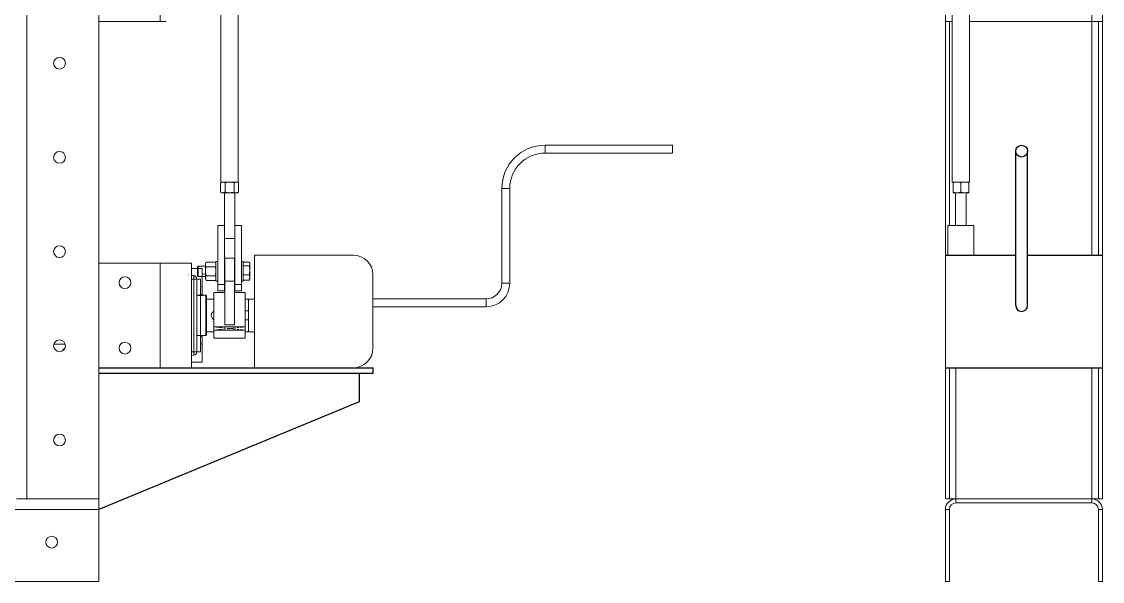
# Model space of a CAD drawing. Header units: millimetres. Extents: x 953 to 17674, y 376 to 6295.
# Drawn here: x 3276 to 4928, y 4003 to 4858 of the extents above; entities that cross this region are included whole.
import ezdxf

# ---------------------------------------------------------------- set-up
doc = ezdxf.new("R2010")
doc.units = ezdxf.units.MM
doc.linetypes.add('CENTERX2', pattern=[20.32, 12.7, -2.54, 2.54, -2.54])

msp = doc.modelspace()

# ---------------------------------------------------------------- linework, layer by layer
at = {"linetype": 'Continuous', "lineweight": 20}
for p, q in [((3283.8446, 4128.92175), (3283.8446, 5748.92172)), ((3393.84461, 4128.92175), (3393.84461, 5748.92172)), ((3580.4447, 5436.52169), (3580.4447, 4613.27429)), ((3607.14448, 4613.27429), (3607.14448, 5432.42169)), ((4698.62283, 5329.96912), (4698.62283, 4613.27429)), ((4725.32279, 4613.27429), (4725.32279, 5263.56913)), ((3393.84461, 5018.42177), (3393.84461, 4858.42175)), ((3487.84459, 4858.42175), (3487.84459, 5018.42177)), ((4688.30509, 4858.42175), (4688.30509, 5018.42177)), ((4912.30509, 4858.42175), (4912.30509, 5018.42177)), ((4928.30509, 4858.42175), (4928.30509, 5018.42177)), ((3393.84461, 4858.42175), (3487.84459, 4858.42175)), ((3497.0014, 4858.42175), (3487.84459, 4858.42175)), ((4698.62283, 4858.42175), (4688.30509, 4858.42175)), ((4688.30509, 4489.42174), (4688.30509, 4858.42175)), ((4694.30507, 4546.8743), (4694.30507, 4858.42175)), ((4912.30509, 4858.42175), (4725.32279, 4858.42175)), ((4928.30509, 4858.42175), (4912.30509, 4858.42175)), ((4912.30509, 4858.42175), (4912.30509, 4501.49061)), ((4922.30508, 4858.42175), (4922.30508, 4501.49061)), ((4928.30509, 4858.42175), (4928.30509, 4489.42174)), ((3581.79462, 4613.27429), (3579.93806, 4612.20254)), ((3579.93806, 4612.20254), (3579.93806, 4597.94612)), ((3580.4447, 4613.27429), (3607.14448, 4613.27429)), ((3586.86626, 4612.20254), (3586.86626, 4597.94612)), ((3600.72267, 4612.20254), (3600.72267, 4597.94612)), ((3607.65088, 4612.20254), (3605.79455, 4613.27429)), ((3607.65088, 4612.20254), (3607.65088, 4597.94612)), ((4698.62283, 4613.27429), (4725.32279, 4613.27429)), ((4699.97282, 4612.20254), (4699.97282, 4597.94612)), ((4711.97284, 4612.20254), (4711.97284, 4597.94612)), ((4723.97281, 4612.20254), (4723.97281, 4597.94612)), ((3579.93806, 4597.94612), (3581.79462, 4596.87431)), ((3581.79462, 4596.87431), (3583.40228, 4596.87431)), ((3593.79447, 4596.87431), (3583.40228, 4596.87431)), ((3585.79457, 4596.87431), (3585.79457, 4546.8743)), ((3593.79447, 4596.87431), (3604.18689, 4596.87431)), ((3601.7946, 4546.8743), (3601.7946, 4596.87431)), ((3604.18689, 4596.87431), (3605.79455, 4596.87431)), ((3605.79455, 4596.87431), (3607.65088, 4597.94612)), ((4699.97282, 4596.87431), (4705.9728, 4596.87431)), ((4703.97283, 4596.87431), (4703.97283, 4546.8743)), ((4705.9728, 4596.87431), (4717.97282, 4596.87431)), ((4717.97282, 4596.87431), (4723.97281, 4596.87431)), ((4719.9728, 4546.8743), (4719.9728, 4596.87431)), ((3575.89448, 4546.8743), (3575.89448, 4456.87433)), ((3585.89447, 4546.8743), (3575.89448, 4546.8743)), ((3585.89447, 4546.8743), (3585.89447, 4456.87433)), ((3611.79459, 4546.8743), (3601.7946, 4546.8743)), ((3601.7946, 4546.8743), (3601.7946, 4456.87433)), ((3611.79459, 4546.8743), (3611.79459, 4456.87433)), ((4691.9728, 4546.8743), (4691.9728, 4501.49061)), ((4731.97282, 4546.8743), (4691.9728, 4546.8743)), ((4731.97282, 4501.49061), (4731.97282, 4546.8743)), ((3585.89447, 4526.87432), (3601.7946, 4526.87432)), ((3601.34447, 4496.87435), (3586.3446, 4496.87435)), ((3586.3446, 4496.87435), (3586.3446, 4461.70678)), ((3601.34447, 4496.87435), (3601.34447, 4461.70678)), ((3393.84461, 4489.42177), (3535.84469, 4489.42177)), ((3393.84461, 4489.42174), (3393.84461, 4329.42175)), ((3487.84459, 4489.42174), (3393.84461, 4489.42174)), ((3487.84459, 4329.42175), (3487.84459, 4489.42174)), ((3487.84459, 4489.42174), (3497.0014, 4489.42174)), ((3487.84459, 4489.42174), (3497.0014, 4489.42174)), ((3535.84469, 4489.42177), (3535.84469, 4329.42178)), ((3535.84469, 4480.92179), (3549.44456, 4480.92179)), ((3545.89618, 4484.87433), (3544.79468, 4483.77283)), ((3544.79468, 4483.77283), (3544.79468, 4483.2501)), ((3544.79468, 4483.2501), (3544.79468, 4469.97585)), ((3556.99456, 4484.87433), (3545.89618, 4484.87433)), ((3545.89618, 4484.87433), (3545.89618, 4484.26815)), ((3545.89618, 4484.26815), (3545.89618, 4468.87435)), ((3551.84472, 4480.92179), (3549.44456, 4480.92179)), ((3551.84472, 4480.92179), (3551.84472, 4453.60808)), ((3558.06649, 4490.73072), (3556.99456, 4488.87433)), ((3556.99456, 4488.87433), (3556.99456, 4487.26662)), ((3556.99456, 4476.87431), (3556.99456, 4487.26662)), ((3571.82277, 4490.73072), (3558.06649, 4490.73072)), ((3571.82277, 4483.80252), (3558.06649, 4483.80252)), ((3572.89469, 4488.87433), (3571.82277, 4490.73072)), ((3575.89448, 4491.8743), (3572.89469, 4491.8743)), ((3572.89469, 4476.87431), (3572.89469, 4491.8743)), ((3586.3446, 4484.87433), (3585.89447, 4484.87433)), ((3601.7946, 4484.87433), (3601.34447, 4484.87433)), ((3614.79461, 4491.8743), (3611.79459, 4491.8743)), ((3614.79461, 4491.8743), (3614.79461, 4490.73769)), ((3614.79461, 4490.73769), (3614.79461, 4461.87432)), ((3614.79461, 4490.61056), (3623.72267, 4490.61056)), ((3614.79461, 4485.31951), (3623.72267, 4485.31951)), ((3624.7946, 4488.87433), (3624.22645, 4489.85817)), ((3624.7946, 4487.96501), (3624.7946, 4488.87433)), ((3624.7946, 4487.96501), (3624.7946, 4478.45139)), ((3624.7946, 4467.36069), (3624.7946, 4478.45139)), ((4688.30509, 4329.42175), (4688.30509, 4489.42174)), ((4928.30509, 4329.42175), (4928.30509, 4489.42174)), ((3539.01899, 4470.40643), (3535.84469, 4470.82432)), ((3535.84469, 4464.92176), (3549.44456, 4464.92176)), ((3539.01899, 4409.42173), (3539.01899, 4470.40643)), ((3543.84458, 4409.42173), (3543.84458, 4464.90391)), ((3544.79468, 4469.97585), (3545.89618, 4468.87435)), ((3545.89618, 4468.87435), (3556.99456, 4468.87435)), ((3549.44456, 4464.92176), (3549.44456, 4353.92176)), ((3557.19984, 4472.22577), (3551.84472, 4472.93078)), ((3556.99456, 4476.87431), (3556.99456, 4466.482)), ((3556.99456, 4466.482), (3556.99456, 4464.87435)), ((3556.99456, 4464.87435), (3558.06649, 4463.0179)), ((3571.82277, 4469.9461), (3558.06649, 4469.9461)), ((3571.82277, 4463.0179), (3558.06649, 4463.0179)), ((3571.82277, 4463.0179), (3572.89469, 4464.87435)), ((3572.89469, 4461.87432), (3572.89469, 4476.87431)), ((3572.89469, 4461.87432), (3575.89448, 4461.87432)), ((3585.89447, 4468.87435), (3586.3446, 4468.87435)), ((3601.34447, 4461.70678), (3586.3446, 4461.70678)), ((3586.3446, 4461.70678), (3586.3446, 4395.18746)), ((3601.34447, 4468.87435), (3601.7946, 4468.87435)), ((3601.34447, 4461.70678), (3601.34447, 4395.18746)), ((3611.79459, 4461.87432), (3614.79461, 4461.87432)), ((3614.79461, 4471.58327), (3623.72267, 4471.58327)), ((3614.79461, 4463.13812), (3623.72267, 4463.13812)), ((3623.72267, 4463.13812), (3624.10557, 4463.90601)), ((3624.22645, 4463.89045), (3624.7946, 4464.87435)), ((3624.7946, 4467.36069), (3624.7946, 4464.87435)), ((3551.84472, 4453.60808), (3549.44456, 4453.60808)), ((3551.84472, 4453.60808), (3551.84472, 4441.56723)), ((3575.89448, 4456.87433), (3585.89447, 4456.87433)), ((3575.89448, 4446.87434), (3575.89448, 4456.87433)), ((3585.89447, 4446.87434), (3575.89448, 4446.87434)), ((3585.89447, 4456.87433), (3585.89447, 4446.87434)), ((3601.7946, 4456.87433), (3611.79459, 4456.87433)), ((3601.7946, 4446.87434), (3601.7946, 4456.87433)), ((3611.79459, 4446.87434), (3601.7946, 4446.87434)), ((3611.79459, 4456.87433), (3611.79459, 4446.87434)), ((3545.12108, 4440.32173), (3544.95991, 4440.16038)), ((3553.76804, 4440.32173), (3545.12108, 4440.32173)), ((3549.44456, 4441.79805), (3551.84472, 4441.56723)), ((3553.9316, 4440.15818), (3553.76804, 4440.32173)), ((3557.34456, 4440.32173), (3555.11582, 4440.32173)), ((3558.44462, 4439.22173), (3557.34456, 4440.32173)), ((3557.34456, 4409.42173), (3557.34456, 4440.32173)), ((3558.44462, 4409.42173), (3558.44462, 4439.22173)), ((3569.84461, 4434.42174), (3558.44462, 4434.42174)), ((3586.3446, 4444.42173), (3569.84461, 4444.42173)), ((3569.84461, 4444.42173), (3569.84461, 4374.42174)), ((3617.84446, 4444.42173), (3601.34447, 4444.42173)), ((3617.84446, 4444.42173), (3617.84446, 4374.42174)), ((3631.8183, 4434.42174), (3617.84446, 4434.42174)), ((3622.84458, 4434.42174), (3622.84458, 4416.42173)), ((3622.84458, 4416.42173), (3617.84446, 4416.42173)), ((3622.84458, 4416.42173), (3622.84458, 4402.42173)), ((3539.01899, 4348.43706), (3539.01899, 4409.42173)), ((3543.84458, 4353.93959), (3543.84458, 4409.42173)), ((3557.34456, 4378.52173), (3557.34456, 4409.42173)), ((3558.44462, 4379.62174), (3558.44462, 4409.42173)), ((3617.84446, 4402.42173), (3622.84458, 4402.42173)), ((3622.84458, 4402.42173), (3622.84458, 4384.42173)), ((3557.34456, 4378.52173), (3558.44462, 4379.62174)), ((3558.44462, 4384.42173), (3569.84461, 4384.42173)), ((3569.84458, 4386.88911), (3569.84458, 4391.80402)), ((3569.84458, 4391.80402), (3617.84458, 4391.80402)), ((3569.84458, 4386.88911), (3617.84458, 4386.88911)), ((3601.34447, 4395.18746), (3586.3446, 4395.18746)), ((3617.84446, 4384.42173), (3631.8183, 4384.42173)), ((3617.84458, 4386.88911), (3617.84458, 4391.80402)), ((3325.19878, 4365.42174), (3342.49045, 4365.42174)), ((3543.84458, 4378.52173), (3557.34456, 4378.52173)), ((3551.84472, 4377.27632), (3549.44456, 4377.04547)), ((3551.84472, 4365.23547), (3549.44456, 4365.23547)), ((3551.84472, 4377.27632), (3551.84472, 4365.23547)), ((3551.84472, 4365.23547), (3551.84472, 4337.92176)), ((3569.84461, 4374.42174), (3617.84446, 4374.42174)), ((3339.8086, 4357.70475), (3338.84455, 4356.74077)), ((3338.84455, 4356.74077), (3338.84455, 4355.43843)), ((3341.17831, 4357.70475), (3339.8086, 4357.70475)), ((3339.8086, 4357.70475), (3339.8086, 4356.1815)), ((3549.44456, 4353.92176), (3535.84469, 4353.92176)), ((3535.84469, 4348.01916), (3539.01899, 4348.43706)), ((3549.44456, 4337.92176), (3535.84469, 4337.92176)), ((3549.44456, 4337.92176), (3551.84472, 4337.92176)), ((3393.84461, 4329.42175), (3487.84459, 4329.42175)), ((3497.0014, 4329.42178), (3487.84459, 4329.42178)), ((3535.84469, 4329.42178), (3487.84459, 4329.42178)), ((3497.0014, 4329.42175), (3487.84459, 4329.42175)), ((4704.30512, 4329.42175), (4688.30509, 4329.42175)), ((4688.30509, 4128.92175), (4688.30509, 4329.42175)), ((4694.30507, 4128.92175), (4694.30507, 4329.42175)), ((4912.30509, 4329.42175), (4704.30512, 4329.42175)), ((4704.30512, 4128.92175), (4704.30512, 4329.42175)), ((4928.30509, 4329.42175), (4912.30509, 4329.42175)), ((4912.30509, 4329.42175), (4912.30509, 4128.92175)), ((4922.30508, 4329.42175), (4922.30508, 4128.92175)), ((4928.30509, 4329.42175), (4928.30509, 4128.92175)), ((3283.8446, 4128.92175), (3267.84457, 4128.92175)), ((3283.8446, 4128.92175), (3393.84461, 4128.92175)), ((3393.84461, 4128.92175), (3393.84461, 4112.92175)), ((4688.30509, 4128.92175), (4694.30507, 4128.92175)), ((4694.30507, 4128.92175), (4704.30512, 4128.92175)), ((4704.30512, 4122.92175), (4704.30512, 4128.92175)), ((4912.30509, 4128.92175), (4704.30512, 4128.92175)), ((4912.30509, 4122.92175), (4704.30512, 4122.92175)), ((4912.30509, 4122.92175), (4912.30509, 4128.92175)), ((4912.30509, 4128.92175), (4922.30508, 4128.92175)), ((4928.30509, 4128.92175), (4922.30508, 4128.92175)), ((1521.84466, 4112.92175), (3393.84461, 4112.92175)), ((3393.84461, 4002.92175), (3393.84461, 4112.92175)), ((4688.30509, 4002.92175), (4688.30509, 4112.92175)), ((4694.30507, 4112.92175), (4688.30509, 4112.92175)), ((4694.30507, 4002.92175), (4694.30507, 4112.92175)), ((4922.30508, 4112.92175), (4922.30508, 4002.92175)), ((4922.30508, 4112.92175), (4928.30509, 4112.92175)), ((4928.30509, 4112.92175), (4928.30509, 4002.92175)), ((1521.84466, 4002.92175), (3393.84461, 4002.92175)), ((4688.30509, 4002.92175), (4694.30507, 4002.92175)), ((4928.30509, 4002.92175), (4922.30508, 4002.92175))]:
    msp.add_line(p, q, dxfattribs=at)
at = {"color": 0, "linetype": 'Continuous', "lineweight": 0, "extrusion": (2e-16, 1, -2e-16)}
for p, q in [((4076.19889, 4669.50093), (4076.19889, 4657.50093)), ((4270.986, 4669.50093), (4076.19889, 4669.50093)), ((4270.986, 4657.50093), (4270.986, 4669.50093)), ((4270.986, 4657.50093), (4076.19889, 4657.50093)), ((4010.19889, 4603.50093), (4022.19889, 4603.50093)), ((4010.19889, 4603.50093), (4010.19889, 4458.62943)), ((4022.19889, 4603.50093), (4022.19889, 4458.62943)), ((3631.8183, 4501.49061), (3631.8183, 4329.42178)), ((3783.04922, 4501.49061), (3631.8183, 4501.49061)), ((3813.04922, 4359.42178), (3813.04922, 4471.49061)), ((4010.19889, 4458.62943), (4022.19889, 4458.62943)), ((3986.19889, 4434.62943), (3813.04922, 4434.62943)), ((3986.19889, 4434.62943), (3986.19889, 4422.62943)), ((3986.19889, 4422.62943), (3813.04922, 4422.62943)), ((3631.8183, 4329.42178), (3783.04922, 4329.42178))]:
    msp.add_line(p, q, dxfattribs=at)
for p, q in [((4795.73705, 4424.49113), (4795.73705, 4660.46599)), ((4813.80692, 4424.49113), (4813.80692, 4660.46599)), ((4688.30509, 4501.49061), (4795.73705, 4501.49061)), ((4813.80692, 4501.49061), (4928.30509, 4501.49061)), ((3393.84461, 4329.42175), (3813.26576, 4329.42175)), ((3393.84461, 4321.0342), (3813.26576, 4321.0342)), ((3791.7305, 4321.0342), (3791.7305, 4277.45679)), ((3813.26576, 4321.0342), (3813.26576, 4329.42175)), ((4688.30509, 4329.42175), (4928.30509, 4329.42175)), ((3791.7305, 4277.45679), (3393.84461, 4112.92175))]:
    msp.add_line(p, q)
at = {"linetype": 'CENTERX2', "lineweight": 20}
for p, q in [((3569.84458, 4386.88911), (3617.84458, 4391.80402)), ((3569.84458, 4391.80402), (3617.84458, 4386.88911))]:
    msp.add_line(p, q, dxfattribs=at)
at = {"linetype": 'Continuous', "lineweight": 20}
for centre in [(3333.84459, 4794.92172), (3333.84459, 4650.92173), (3333.84459, 4506.92173), (3433.84459, 4459.42174), (3333.84459, 4362.92174), (3433.84459, 4359.42174), (3333.84459, 4218.92175), (3321.84459, 4062.92175)]:
    msp.add_circle(centre, 9, dxfattribs=at)
msp.add_circle((4804.77198, 4660.46599), 9.03494)
at = {"color": 0, "linetype": 'Continuous', "lineweight": 0, "extrusion": (2e-16, -2e-16, -1)}
for centre, radius, start, end in [((-4076.19889, 4603.50093), 66, 0, 90), ((-3986.19889, 4458.62943), 36, 180, 270)]:
    msp.add_arc(centre, radius, start, end, dxfattribs=at)
at = {"color": 0, "linetype": 'Continuous', "lineweight": 0}
for centre, radius, start, end in [((4076.19889, 4603.50093), 54, 90, 180), ((3783.04922, 4471.49061), 30, 0, 90), ((3986.19889, 4458.62943), 24, 270, 0), ((3783.04922, 4359.42178), 30, 270, 0)]:
    msp.add_arc(centre, radius, start, end, dxfattribs=at)
at = {"linetype": 'Continuous', "lineweight": 20}
for centre, radius, start, end in [((3538.29458, 4464.90389), 5.55, 0, 82.5), ((3538.29458, 4353.93959), 5.55, 277.5, 0), ((4704.3051, 4112.92175), 16, 90, 180), ((4704.3051, 4112.92175), 10, 90, 180), ((4912.30509, 4112.92175), 16, 0, 90), ((4912.30509, 4112.92175), 10, 0, 90)]:
    msp.add_arc(centre, radius, start, end, dxfattribs=at)
msp.add_arc((4804.77198, 4424.49113), 9.03494, 180, 0)
for points, knots in [([(3579.93806, 4612.20254), (3580.5007, 4612.5021), (3581.63629, 4613.1067), (3582.81006, 4613.21809), (3583.40228, 4613.27429)], [0, 0, 0, 0, 0.4954624098, 1, 1, 1, 1]), ([(3583.40228, 4613.27429), (3583.48437, 4613.27303), (3584.10603, 4613.26349), (3585.27866, 4613.02919), (3586.33384, 4612.47976), (3586.86626, 4612.20254)], [0, 0, 0, 0, 0.0700915077, 0.5307936586, 1, 1, 1, 1]), ([(3593.79447, 4613.27429), (3593.16451, 4613.25838), (3590.81943, 4613.19915), (3588.53617, 4612.62353), (3586.86626, 4612.20254)], [0, 0, 0, 0, 0.26863003178, 1, 1, 1, 1]), ([(3600.72267, 4612.20254), (3600.14105, 4612.36433), (3597.88272, 4612.99252), (3595.53646, 4613.15423), (3593.79447, 4613.27429)], [0, 0, 0, 0, 0.257546724, 1, 1, 1, 1]), ([(3600.72267, 4612.20254), (3601.28531, 4612.5021), (3602.42089, 4613.1067), (3603.59468, 4613.21809), (3604.18689, 4613.27429)], [0, 0, 0, 0, 0.4954660361, 1, 1, 1, 1]), ([(3604.18689, 4613.27429), (3604.26898, 4613.27303), (3604.89058, 4613.26349), (3606.06333, 4613.02917), (3607.11847, 4612.47976), (3607.65088, 4612.20254)], [0, 0, 0, 0, 0.070098347, 0.5307898791, 1, 1, 1, 1]), ([(4699.97282, 4612.20254), (4700.94724, 4612.5021), (4702.91393, 4613.1067), (4704.94703, 4613.21809), (4705.9728, 4613.27429)], [0, 0, 0, 0, 0.4954660361, 1, 1, 1, 1]), ([(4699.97282, 4612.20254), (4699.97282, 4612.36433), (4699.97282, 4612.99252), (4699.97282, 4613.15423), (4699.97282, 4613.27429)], [0, 0, 0, 0, 0.257546724, 1, 1, 1, 1]), ([(4705.9728, 4613.27429), (4706.11505, 4613.27303), (4707.1922, 4613.26349), (4709.22263, 4613.02917), (4711.05052, 4612.47976), (4711.97284, 4612.20254)], [0, 0, 0, 0, 0.070098347, 0.5307898791, 1, 1, 1, 1]), ([(4711.97284, 4612.20254), (4712.94725, 4612.5021), (4714.91397, 4613.10672), (4716.94704, 4613.21809), (4717.97282, 4613.27429)], [0, 0, 0, 0, 0.49545045613, 1, 1, 1, 1]), ([(4717.97282, 4613.27429), (4718.11506, 4613.27303), (4719.19217, 4613.26349), (4721.22271, 4613.02917), (4723.05052, 4612.47976), (4723.97281, 4612.20254)], [0, 0, 0, 0, 0.07009035, 0.5307848914, 1, 1, 1, 1]), ([(4723.97281, 4612.20254), (4723.97281, 4612.36433), (4723.97281, 4612.99252), (4723.97281, 4613.15423), (4723.97281, 4613.27429)], [0, 0, 0, 0, 0.257546724, 1, 1, 1, 1]), ([(3579.93806, 4597.94612), (3580.5007, 4597.64657), (3581.63629, 4597.04197), (3582.81007, 4596.93053), (3583.40228, 4596.87431)], [0, 0, 0, 0, 0.4954620612, 1, 1, 1, 1]), ([(3583.40228, 4596.87431), (3583.48437, 4596.87559), (3584.10603, 4596.8853), (3585.27867, 4597.11933), (3586.33385, 4597.66885), (3586.86626, 4597.94612)], [0, 0, 0, 0, 0.0700915245, 0.5307922944, 1, 1, 1, 1]), ([(3593.79447, 4596.87431), (3593.16451, 4596.89022), (3590.81943, 4596.94945), (3588.53617, 4597.5251), (3586.86626, 4597.94612)], [0, 0, 0, 0, 0.2686295941, 1, 1, 1, 1]), ([(3600.72267, 4597.94612), (3600.14105, 4597.78433), (3597.88272, 4597.15614), (3595.53646, 4596.9944), (3593.79447, 4596.87431)], [0, 0, 0, 0, 0.2575464652, 1, 1, 1, 1]), ([(3600.72267, 4597.94612), (3601.28531, 4597.64657), (3602.42089, 4597.04197), (3603.59468, 4596.93053), (3604.18689, 4596.87431)], [0, 0, 0, 0, 0.49546568754, 1, 1, 1, 1]), ([(3604.18689, 4596.87431), (3604.26898, 4596.87559), (3604.89058, 4596.88529), (3606.06334, 4597.11934), (3607.11847, 4597.66885), (3607.65088, 4597.94612)], [0, 0, 0, 0, 0.07009836384, 0.53078851489, 1, 1, 1, 1]), ([(4699.97282, 4597.94612), (4700.94724, 4597.64657), (4702.91393, 4597.04197), (4704.94703, 4596.93053), (4705.9728, 4596.87431)], [0, 0, 0, 0, 0.49546568754, 1, 1, 1, 1]), ([(4699.97282, 4597.94612), (4699.97282, 4597.78433), (4699.97282, 4597.15614), (4699.97282, 4596.9944), (4699.97282, 4596.87431)], [0, 0, 0, 0, 0.2575464652, 1, 1, 1, 1]), ([(4705.9728, 4596.87431), (4706.11505, 4596.87559), (4707.1922, 4596.88529), (4709.22264, 4597.11934), (4711.05053, 4597.66885), (4711.97284, 4597.94612)], [0, 0, 0, 0, 0.07009836384, 0.53078851489, 1, 1, 1, 1]), ([(4711.97284, 4597.94612), (4712.94725, 4597.64657), (4714.91398, 4597.04195), (4716.94704, 4596.93053), (4717.97282, 4596.87431)], [0, 0, 0, 0, 0.4954501076, 1, 1, 1, 1]), ([(4717.97282, 4596.87431), (4718.11506, 4596.87559), (4719.19216, 4596.8853), (4721.22272, 4597.11934), (4723.05053, 4597.66885), (4723.97281, 4597.94612)], [0, 0, 0, 0, 0.0700903668, 0.5307835273, 1, 1, 1, 1]), ([(4723.97281, 4597.94612), (4723.97281, 4597.78433), (4723.97281, 4597.15614), (4723.97281, 4596.9944), (4723.97281, 4596.87431)], [0, 0, 0, 0, 0.2575464652, 1, 1, 1, 1]), ([(3558.06649, 4490.73072), (3557.76689, 4490.16815), (3557.16218, 4489.0327), (3557.05077, 4487.85887), (3556.99456, 4487.26662)], [0, 0, 0, 0, 0.49545562248, 1, 1, 1, 1]), ([(3556.99456, 4487.26662), (3556.99589, 4487.18451), (3557.00592, 4486.56272), (3557.23941, 4485.39028), (3557.78912, 4484.335), (3558.06649, 4483.80252)], [0, 0, 0, 0, 0.07009521932, 0.53078519315, 1, 1, 1, 1]), ([(3556.99456, 4476.87431), (3557.01051, 4477.50429), (3557.0699, 4479.84937), (3557.64551, 4482.13263), (3558.06649, 4483.80252)], [0, 0, 0, 0, 0.2686385884, 1, 1, 1, 1]), ([(3571.82277, 4490.73072), (3572.12237, 4490.16815), (3572.72707, 4489.0327), (3572.83848, 4487.85887), (3572.89469, 4487.26662)], [0, 0, 0, 0, 0.49545562248, 1, 1, 1, 1]), ([(3572.89469, 4487.26662), (3572.89337, 4487.18451), (3572.88335, 4486.56272), (3572.64945, 4485.39031), (3572.1, 4484.335), (3571.82277, 4483.80252)], [0, 0, 0, 0, 0.07009552404, 0.53079083767, 1, 1, 1, 1]), ([(3572.89469, 4476.87431), (3572.87874, 4477.50429), (3572.81935, 4479.84937), (3572.24374, 4482.13263), (3571.82277, 4483.80252)], [0, 0, 0, 0, 0.2686385884, 1, 1, 1, 1]), ([(3623.72267, 4490.61056), (3623.85363, 4490.42816), (3624.22727, 4489.90774), (3624.68343, 4489.02651), (3624.75738, 4488.3204), (3624.7946, 4487.96501)], [0, 0, 0, 0, 0.21136422638, 0.60307604257, 1, 1, 1, 1]), ([(3624.7946, 4487.96501), (3624.78274, 4487.75699), (3624.73168, 4486.86179), (3624.16086, 4485.98928), (3623.72267, 4485.31951)], [0, 0, 0, 0, 0.2323627422, 1, 1, 1, 1]), ([(3623.72267, 4485.31951), (3624.02228, 4484.20409), (3624.62697, 4481.95282), (3624.73839, 4479.62557), (3624.7946, 4478.45139)], [0, 0, 0, 0, 0.49546374991, 1, 1, 1, 1]), ([(3624.7946, 4478.45139), (3624.79328, 4478.28857), (3624.78325, 4477.05572), (3624.54975, 4474.73123), (3624.00005, 4472.63898), (3623.72267, 4471.58327)], [0, 0, 0, 0, 0.0700972324, 0.5307851965, 1, 1, 1, 1]), ([(3531.1116, 4471.44743), (3531.11168, 4471.44741), (3531.15615, 4471.43629), (3531.01694, 4471.4568), (3530.77618, 4471.4768), (3530.68555, 4471.48432)], [0, 0, 0, 0, 0.0011170992, 0.6239631933, 1, 1, 1, 1]), ([(3558.06649, 4469.9461), (3557.90461, 4470.52775), (3557.2761, 4472.78601), (3557.11452, 4475.13232), (3556.99456, 4476.87431)], [0, 0, 0, 0, 0.25756158633, 1, 1, 1, 1]), ([(3558.06649, 4469.9461), (3557.76689, 4469.38354), (3557.16219, 4468.2481), (3557.05077, 4467.07425), (3556.99456, 4466.482)], [0, 0, 0, 0, 0.4954592487, 1, 1, 1, 1]), ([(3556.99456, 4466.482), (3556.99589, 4466.39989), (3557.00591, 4465.77818), (3557.23942, 4464.60561), (3557.78912, 4463.55037), (3558.06649, 4463.0179)], [0, 0, 0, 0, 0.0701020582, 0.5307814136, 1, 1, 1, 1]), ([(3571.82277, 4469.9461), (3571.98455, 4470.52775), (3572.61272, 4472.78609), (3572.77455, 4475.13234), (3572.89469, 4476.87431)], [0, 0, 0, 0, 0.2575542172, 1, 1, 1, 1]), ([(3571.82277, 4469.9461), (3572.12237, 4469.38354), (3572.72707, 4468.2481), (3572.83848, 4467.07425), (3572.89469, 4466.482)], [0, 0, 0, 0, 0.4954592487, 1, 1, 1, 1]), ([(3572.89469, 4466.482), (3572.89337, 4466.39989), (3572.88335, 4465.77818), (3572.64944, 4464.60564), (3572.1, 4463.55037), (3571.82277, 4463.0179)], [0, 0, 0, 0, 0.07010236289, 0.53078705802, 1, 1, 1, 1]), ([(3623.72267, 4471.58327), (3624.02228, 4470.8975), (3624.62698, 4469.51339), (3624.73839, 4468.08259), (3624.7946, 4467.36069)], [0, 0, 0, 0, 0.4954570416, 1, 1, 1, 1]), ([(3624.7946, 4467.36069), (3624.79328, 4467.26058), (3624.78325, 4466.50257), (3624.54974, 4465.07349), (3624.00004, 4463.78718), (3623.72267, 4463.13812)], [0, 0, 0, 0, 0.07010217398, 0.53078424252, 1, 1, 1, 1]), ([(3555.11582, 4440.32093), (3555.06639, 4440.31308), (3554.96678, 4440.29725), (3554.15156, 4440.17895), (3552.9051, 4440.03321), (3551.22702, 4439.90421), (3549.2681, 4439.85691), (3547.26958, 4439.92451), (3545.50698, 4440.08157), (3544.30508, 4440.23852), (3543.74834, 4440.32469), (3543.81681, 4440.31421), (3543.83409, 4440.31157)], [0, 0, 0, 0, 0.0926160399, 0.1866510934, 0.286262075, 0.3941815297, 0.5091459769, 0.6274455553, 0.7455643835, 0.8594485694, 0.9645292612, 1, 1, 1, 1]), ([(3569.84461, 4415.65018), (3569.40525, 4415.44359), (3568.25569, 4414.90305), (3566.87891, 4413.30177), (3565.91197, 4411.12662), (3565.74957, 4408.75032), (3566.34571, 4406.47934), (3567.65928, 4404.59432), (3568.91498, 4403.42852), (3569.75713, 4403.16985), (3569.84461, 4403.14298)], [0, 0, 0, 0, 0.0924485537, 0.2418890092, 0.3939390767, 0.542136916, 0.6862527804, 0.8319430586, 0.9825441256, 1, 1, 1, 1])]:
    msp.add_open_spline(points, degree=3, knots=knots, dxfattribs=at)
msp.add_point((3593.84458, 4389.34656), dxfattribs=at)

doc.saveas('drawing.dxf')
